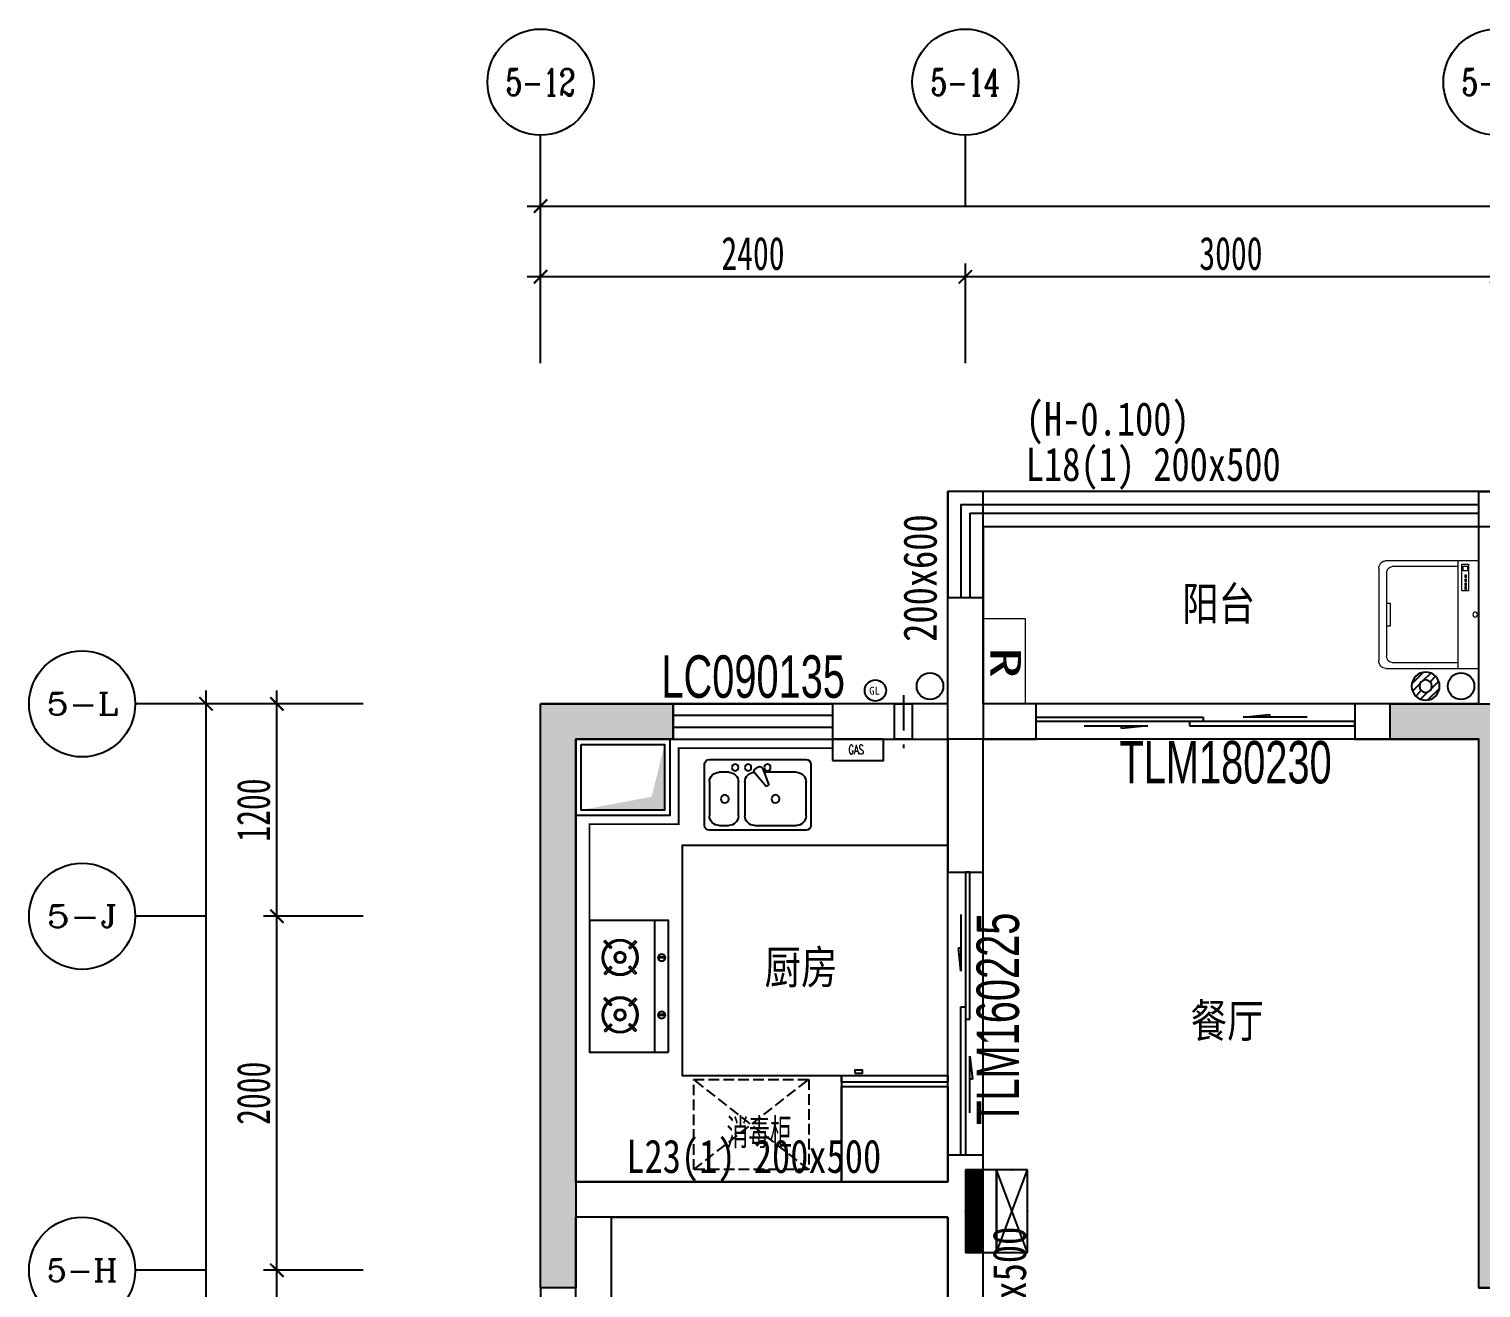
# Model space of a CAD drawing. Header units: millimetres. Extents: x -235126 to 312941, y -228449 to 114042.
# Drawn here: x -47546 to -39344, y -138337 to -131224 of the extents above; entities that cross this region are included whole.
import ezdxf
from ezdxf.enums import TextEntityAlignment as Align
from ezdxf.lldxf.tags import DXFTag

# ---------------------------------------------------------------- set-up
doc = ezdxf.new("R2010")
doc.units = ezdxf.units.MM
doc.header["$LTSCALE"] = 800
doc.set_wipeout_variables(frame=1)
for name, pattern in [('2015-04.17 青苹果D户型$0$DASH', [0.35, 0.25, -0.1]), ('BY-3落地2$0$DASH', [0.35, 0.25, -0.1]), ('DASH', [0.35, 0.25, -0.1])]:
    doc.linetypes.add(name, pattern=pattern)
doc.layers.get('DEFPOINTS').update_dxf_attribs({"color": 250})
for name, color, linetype in [('_BEAM', 4, 'DASH'), ('_WALL', 6, 'Continuous'), ('_景森-地漏', 7, 'Continuous'), ('_景森-废水立管', 4, 'Continuous'), ('_水', 201, 'Continuous'), ('AXIS_TEXT', 7, 'Continuous'), ('c景森a-厨厕', 14, 'Continuous'), ('DS-DIM尺寸', 1, 'Continuous'), ('EQUIP-照明', 3, 'Continuous'), ('FF-KITCHEN-厨房', 1, 'Continuous'), ('FUR', 8, 'Continuous'), ('KT', 55, 'Continuous'), ('k景森a-看线', 1, 'Continuous'), ('l景森a-栏杆', 54, 'Continuous'), ('m景森a-门窗', 2, 'Continuous'), ('m景森a-门窗编号', 51, 'Continuous'), ('PUB_TEXT', 7, 'Continuous'), ('R-燃气设备', 3, 'Continuous'), ('STAIR', 2, 'Continuous'), ('TEXT', 7, 'Continuous'), ('t景森a-砼', 6, 'Continuous'), ('WALL', 4, 'Continuous'), ('暖通意见', 90, 'Continuous'), ('结构-墙柱', 7, 'Continuous')]:
    doc.layers.add(name, color=color, linetype=linetype)
doc.layers.add('A-FLOR-CKWA', color=142, linetype='Continuous', lineweight=9)
doc.layers.add('家具', color=8, linetype='Continuous', lineweight=9)
doc.styles.add('-黑体', font='simhei.ttf', dxfattribs={"width": 0.9})
doc.styles.add('2015-04_17_青苹果D户型$0$_TCH_L', font='complex_.ttf', dxfattribs={"bigfont": 'GBCBIG'})
doc.styles.add('_HZTXT1', font='simhei.ttf', dxfattribs={"width": 0.8})
doc.styles.add('_TCH_AXIS', font='COMPLEX', dxfattribs={"width": 0.8, "bigfont": 'HZTXT'})
doc.styles.add('COMPLEX', font='COMPLEX')
doc.styles.add('HZTXT', font='txt-y.shx', dxfattribs={"width": 0.65, "bigfont": 'hztxt.shx'})
doc.styles.add('宋-图框', font='', dxfattribs={"width": 0.7})
doc.styles.add('景森尺寸字体', font='景森细字型.SHX', dxfattribs={"width": 0.7, "bigfont": '景森汉字.shx'})
doc.styles.add('样式_1', font='', dxfattribs={"height": 200})
doc.styles.add('黑体', font='simhei.ttf', dxfattribs={"width": 0.8})
doc.styles.get('宋-图框').set_extended_font_data('SimSun')
doc.styles.get('样式_1').set_extended_font_data('STXihei')
tags = doc.linetypes.add('HIDDEN2', pattern=[0.1875, 0.125, -0.0625]).pattern_tags.tags
tags[6:7] = [DXFTag(74, 4), DXFTag(75, 0), DXFTag(340, '0'), DXFTag(46, 1.0), DXFTag(50, 0.0), DXFTag(44, 0.0), DXFTag(45, 0.0)]
tags[4:5] = [DXFTag(74, 4), DXFTag(75, 0), DXFTag(340, '0'), DXFTag(46, 1.0), DXFTag(50, 0.0), DXFTag(44, 0.0), DXFTag(45, 0.0)]
doc.dimstyles.new('1比75', dxfattribs={"dimscale": 75, "dimtxt": 2.5, "dimasz": 1, "dimexe": 1, "dimexo": 1.5, "dimgap": 0.5, "dimtad": 1, "dimdec": 0, "dimzin": 0, "dimdsep": 46, "dimtxsty": '宋-图框', "dimblk": 'ARCHTICK', "dimcen": 0.09, "dimdle": 1, "dimclrd": 8, "dimclre": 8, "dimclrt": 2, "dimadec": 0, "dimazin": 0, "dimtfac": 1, "dimtdec": 0, "dimtix": 1, "dimtmove": 2, "dimatfit": 3, "dimldrblk": 'DOT', "dimfxl": 1, "dimtolj": 1, "dimtzin": 0, "dimlwd": -1, "dimlwe": -1, "dimarcsym": 0})

# ---------------------------------------------------------------- blocks, each defined once
blk = doc.blocks.new('景森门窗编号01')
at = {"layer": 'm景森a-门窗编号', "style": '景森尺寸字体', "width": 0.7}
blk.add_attdef('门窗编号', text='', height=2.4, dxfattribs=at).set_placement((0, 0), align=Align.MIDDLE)
blk = doc.blocks.new('dilou-xyj')
at = {"color": 7}
for p, q in [((-148, 25), (-25, 148)), ((-140, -54), (-62, 25)), ((-25, 62), (54, 140)), ((47, 47), (106, 106)), ((62, -25), (140, 54)), ((-106, -106), (-47, -47)), ((-54, -140), (25, -62)), ((25, -148), (148, -25))]:
    blk.add_line(p, q, dxfattribs=at)
at = {"color": 7, "linetype": 'Continuous'}
for radius in [150, 66.7]:
    blk.add_circle((0, 0), radius, dxfattribs=at)
blk = doc.blocks.new('*X166')
at = {"color": 0}
for p, q in [((-250, 32.8), (-182.8, 100)), ((-250, 68.2), (-218.2, 100)), ((-247.5, 0), (-147.5, 100)), ((-212.1, 0), (-112.1, 100)), ((-176.8, 0), (-76.8, 100)), ((-141.4, 0), (-41.4, 100)), ((-106.1, 0), (-6.1, 100)), ((-70.7, 0), (29.3, 100)), ((-35.4, 0), (64.6, 100)), ((0, 0), (100, 100)), ((35.4, 0), (135.4, 100)), ((70.7, 0), (170.7, 100)), ((106.1, 0), (206.1, 100)), ((141.4, 0), (241.4, 100)), ((176.8, 0), (250, 73.2)), ((212.1, 0), (250, 37.9)), ((247.5, 0), (250, 2.5))]:
    blk.add_line(p, q, dxfattribs=at)
blk = doc.blocks.new('2015-04_17_青苹果D户型$0$$EQUIP')
for p, q in [((0.75, 0.6), (-0.75, 0.6)), ((-0.75, 0.6), (-0.75, 0)), ((0.75, 0), (0.75, 0.6)), ((-0.75, 0.3), (0.75, 0.3)), ((-0.75, 0), (0.75, 0))]:
    blk.add_line(p, q)
at = {"color": 0}
for p, q in [((-0.75, 0.099), (-0.549, 0.3)), ((-0.75, 0.205), (-0.655, 0.3)), ((-0.742, 0), (-0.442, 0.3)), ((-0.636, 0), (-0.336, 0.3)), ((-0.53, 0), (-0.23, 0.3)), ((-0.424, 0), (-0.124, 0.3)), ((-0.318, 0), (-0.018, 0.3)), ((-0.212, 0), (0.088, 0.3)), ((-0.106, 0), (0.194, 0.3)), ((0, 0), (0.3, 0.3)), ((0.106, 0), (0.406, 0.3)), ((0.212, 0), (0.512, 0.3)), ((0.318, 0), (0.618, 0.3)), ((0.424, 0), (0.724, 0.3)), ((0.53, 0), (0.75, 0.22)), ((0.636, 0), (0.75, 0.114)), ((0.742, 0), (0.75, 0.008))]:
    blk.add_line(p, q, dxfattribs=at)
at = {"const_width": 0.3}
blk.add_lwpolyline([(-0.75, 0.15), (0.75, 0.15)], dxfattribs=at)
for p in [(0, 0.6), (-0.75, 0.3), (0.75, 0.3), (0, 0)]:
    blk.add_point(p)
at = {"xscale": 0.00300000000061118, "yscale": 0.00300000000061118, "zscale": 0.00300000000061118}
blk.add_blockref('*X166', (0, 0), dxfattribs=at)
at = {"style": '2015-04_17_青苹果D户型$0$_TCH_L', "flags": 9}
blk.add_attdef('A', (0, 0), '', height=0.00002, dxfattribs=at)
blk = doc.blocks.new('2015-04_17_青苹果D户型$0$$EQUI0')
for p, q in [((-0.75, 0), (0.75, 0.6)), ((-0.75, 0.6), (0.75, 0)), ((0.75, 0.6), (-0.75, 0.6)), ((-0.75, 0.6), (-0.75, 0)), ((0.75, 0), (0.75, 0.6)), ((-0.75, 0), (0.75, 0))]:
    blk.add_line(p, q)
for p in [(0, 0.6), (-0.75, 0.3), (0.75, 0.3), (0, 0)]:
    blk.add_point(p)
at = {"style": '2015-04_17_青苹果D户型$0$_TCH_L', "flags": 9}
blk.add_attdef('A', (0, 0), '', height=0.00002, dxfattribs=at)
blk = doc.blocks.new('sdft')
at = {"layer": 'STAIR'}
for p, q in [((833709.3946, -78108.9), (833809.3946, -77908.9)), ((833809.3946, -77908.9), (833709.3946, -77908.9)), ((833709.3946, -77908.9), (833809.3946, -78108.9))]:
    blk.add_line(p, q, dxfattribs=at)
at = {"linetype": '2015-04.17 青苹果D户型$0$DASH'}
blk.add_wipeout([(833809.3946, -78108.9), (833809.3946, -77908.9), (833709.3946, -77908.9), (833709.3946, -78108.9)], dxfattribs=at)
at = {"layer": 'KT', "color": 2, "linetype": '2015-04.17 青苹果D户型$0$DASH'}
blk.add_line((833759.3946, -77858.9), (833759.3946, -78158.9), dxfattribs=at)
at = {"layer": 'STAIR'}
blk.add_lwpolyline([(833709.3946, -77908.9), (833809.3946, -77908.9), (833809.3946, -78108.9), (833709.3946, -78108.9)], close=True, dxfattribs=at)
blk = doc.blocks.new('A$C306334A5')
at = {"layer": 'A-FLOR-CKWA', "color": 40, "linetype": 'Continuous'}
blk.add_lwpolyline([(0, -200), (0, 200), (-200, 200), (-200, -200)], close=True, dxfattribs=at)
at = {"layer": 'A-FLOR-CKWA', "color": 40, "linetype": 'Continuous', "style": '-黑体', "width": 1.5}
blk.add_text('R', height=144, rotation=90, dxfattribs=at).set_placement((-34.4, -67.4, 0))
blk = doc.blocks.new('ERGRGAERG')
at = {"color": 3}
blk.add_circle((0, 0), 50, dxfattribs=at)
at = {"layer": 'R-燃气设备', "style": '样式_1'}
blk.add_text('GL', height=37.01, rotation=359.99999, dxfattribs=at).set_placement((-29, -19.5))
blk = doc.blocks.new('ERGREG')
at = {"layer": '暖通意见'}
blk.add_lwpolyline([(0, 0), (240, 0), (240, 100), (0, 100)], close=True, dxfattribs=at)
at = {"layer": '暖通意见', "style": 'HZTXT', "width": 0.65}
blk.add_text('GAS', height=43.75, dxfattribs=at).set_placement((74.8125, 29.5))
blk = doc.blocks.new('ehgwehe')
at = {"ltscale": 50}
for p, q in [((3110300.4, 797930.1), (3110300.4, 797384.2)), ((3110673.4, 797957.4), (3110327.7, 797957.4)), ((3110700.7, 797384.2), (3110700.7, 797930.1)), ((3110327.7, 797356.9), (3110673.4, 797356.9))]:
    blk.add_line(p, q, dxfattribs=at)
at = {"color": 8, "ltscale": 50}
for p, q in [((3110427.7, 797930.1), (3110618.8, 797930.1)), ((3110373.2, 797820.9), (3110373.2, 797875.5)), ((3110673.4, 797875.5), (3110673.4, 797820.9)), ((3110618.8, 797766.3), (3110427.7, 797766.3)), ((3110343.4, 797655.4), (3110350.7, 797668.1)), ((3110454.1, 797610.5), (3110378.1, 797673)), ((3110427.7, 797730), (3110618.8, 797730)), ((3110673.4, 797675.4), (3110673.4, 797438.8)), ((3110352.8, 797629.2), (3110445, 797594.7)), ((3110373.2, 797438.8), (3110373.2, 797621.6)), ((3110445, 797594.7), (3110454.1, 797610.5)), ((3110618.8, 797384.2), (3110427.7, 797384.2))]:
    blk.add_line(p, q, dxfattribs=at)
for centre, radius in [((3110523.3, 797843.7), 22.7), ((3110345.9, 797784.5), 18.2), ((3110345.9, 797711.8), 18.2), ((3110345.9, 797602.6), 18.2), ((3110523.3, 797557.1), 22.7)]:
    blk.add_circle(centre, radius, dxfattribs=at)
at = {"ltscale": 50}
for centre, start, end in [((3110327.7, 797930.1), 90, 180), ((3110673.4, 797930.1), 0, 90), ((3110327.7, 797384.2), 180, 270), ((3110673.4, 797384.2), 270, 0)]:
    blk.add_arc(centre, 27.3, start, end, dxfattribs=at)
at = {"color": 8, "ltscale": 50}
for centre, radius, start, end in [((3110427.7, 797875.5), 54.6, 90, 180), ((3110618.8, 797875.5), 54.6, 0, 90), ((3110427.7, 797820.9), 54.6, 180, 270), ((3110618.8, 797820.9), 54.6, 270, 0), ((3110366.5, 797659), 18.2, 50.53768, 150), ((3110427.7, 797675.4), 54.6, 90, 180), ((3110618.8, 797675.4), 54.6, 0, 90), ((3110359.2, 797646.3), 18.2, 150, 249.46232), ((3110427.7, 797438.8), 54.6, 180, 270), ((3110618.8, 797438.8), 54.6, 270, 0)]:
    blk.add_arc(centre, radius, start, end, dxfattribs=at)
blk = doc.blocks.new('A$C48D418E4')
at = {"ltscale": 50}
for p, q in [((-163.7, 440.2), (-163.7, 94.5)), ((409.5, 467.5), (-136.4, 467.5)), ((436.8, 94.5), (436.8, 440.2)), ((-136.4, 67.2), (409.5, 67.2))]:
    blk.add_line(p, q, dxfattribs=at)
at = {"color": 8, "ltscale": 50}
for p, q in [((108.6, 415.1), (74.1, 322.9)), ((134.8, 424.5), (147.4, 417.2)), ((-136.4, 149.1), (-136.4, 340.2)), ((-81.8, 394.7), (101, 394.7)), ((89.8, 313.8), (152.4, 389.8)), ((209.3, 340.2), (209.3, 149.1)), ((245.7, 149.1), (245.7, 340.2)), ((300.3, 394.7), (354.9, 394.7)), ((409.5, 340.2), (409.5, 149.1)), ((74.1, 322.9), (89.8, 313.8)), ((154.7, 94.5), (-81.8, 94.5)), ((354.9, 94.5), (300.3, 94.5))]:
    blk.add_line(p, q, dxfattribs=at)
for centre, radius in [((82, 422), 18.2), ((191.1, 422), 18.2), ((263.9, 422), 18.2), ((36.5, 244.6), 22.7), ((323.1, 244.6), 22.7)]:
    blk.add_circle(centre, radius, dxfattribs=at)
at = {"ltscale": 50}
for centre, start, end in [((-136.4, 440.2), 90, 180), ((409.5, 440.2), 0, 90), ((-136.4, 94.5), 180, 270), ((409.5, 94.5), 270, 0)]:
    blk.add_arc(centre, 27.3, start, end, dxfattribs=at)
at = {"color": 8, "ltscale": 50}
for centre, radius, start, end in [((125.7, 408.7), 18.2, 60, 159.46232), ((138.4, 401.4), 18.2, 320.53768, 60), ((-81.8, 340.2), 54.6, 90, 180), ((154.7, 340.2), 54.6, 0, 90), ((300.3, 340.2), 54.6, 90, 180), ((354.9, 340.2), 54.6, 0, 90), ((-81.8, 149.1), 54.6, 180, 270), ((154.7, 149.1), 54.6, 270, 0), ((300.3, 149.1), 54.6, 180, 270), ((354.9, 149.1), 54.6, 270, 0)]:
    blk.add_arc(centre, radius, start, end, dxfattribs=at)
at = {"layer": 'FF-KITCHEN-厨房', "rotation": 270}
blk.add_blockref('ehgwehe', (-797520.6, 3110767.9), dxfattribs=at)
blk = doc.blocks.new('rthhrth')
at = {"linetype": 'HIDDEN2'}
for points in [[(5850.9, -23469.2), (5850.9, -22931.7), (5250.9, -22931.7), (5250.9, -23469.2)], [(5850.9, -23531.7), (5850.9, -23493.5), (5250.9, -23493.5), (5250.9, -23531.7)], [(5325.6, -23544.9), (5369.4, -23544.9), (5369.4, -23562.4), (5325.6, -23562.4)]]:
    blk.add_lwpolyline(points, close=True, dxfattribs=at)
blk = doc.blocks.new('theh')
at = {"color": 8}
for p, q in [((46262.8, 5841.6, 0), (46225.5, 5877.5, 0)), ((46269.6, 5849, 0), (46232.4, 5884.7, 0)), ((46372.8, 5849.5, 0), (46410, 5885.3, 0)), ((46379.6, 5842.2, 0), (46417, 5878.1, 0)), ((46587.4, 5841.6, 0), (46550, 5877.5, 0)), ((46594.1, 5849, 0), (46556.9, 5884.7, 0)), ((46697.3, 5849.5, 0), (46734.6, 5885.3, 0)), ((46704.2, 5842.2, 0), (46741.5, 5878.1, 0)), ((46227.4, 5709.7, 0), (46264.6, 5745.5, 0)), ((46415, 5709.2, 0), (46377.8, 5744.9, 0)), ((46551.9, 5709.7, 0), (46589.2, 5745.5, 0)), ((46739.6, 5709.2, 0), (46702.4, 5744.9, 0)), ((46234.3, 5702.5, 0), (46271.6, 5738.4, 0)), ((46408.1, 5701.9, 0), (46370.7, 5737.9, 0)), ((46558.8, 5702.5, 0), (46596.2, 5738.4, 0)), ((46732.7, 5701.9, 0), (46695.3, 5737.9, 0)), ((46853.8, 5599.8, 0), (46109.9, 5599.8, 0)), ((46318.7, 5540.1, 0), (46318.7, 5579.6, 0)), ((46323.7, 5540.2, 0), (46323.7, 5579.5, 0)), ((46643.1, 5540.1, 0), (46643.1, 5579.6, 0)), ((46648.1, 5540.2, 0), (46648.1, 5579.5, 0))]:
    blk.add_line(p, q, dxfattribs=at)
at = {"linetype": 'Continuous', "elevation": 0}
blk.add_lwpolyline([(46109.9, 5521.4), (46853.8, 5521.4), (46853.8, 5967.9), (46109.9, 5967.9)], close=True, dxfattribs=at)
at = {"color": 8}
for centre, radius in [((46321.5, 5794.6, 0), 100), ((46321.5, 5794.6, 0), 95), ((46321.5, 5794.6, 0), 31.3), ((46646, 5794.6, 0), 100), ((46646, 5794.6, 0), 95), ((46646, 5794.6, 0), 31.3), ((46321.5, 5794.6, 0), 26.3), ((46646, 5794.6, 0), 26.3), ((46320.7, 5559.9, 0), 19.8), ((46645.1, 5559.9, 0), 19.8)]:
    blk.add_circle(centre, radius, dxfattribs=at)
for centre, radius, start, end in [((46321.5, 5794.6, 0), 126.7, 134.67564, 139.19964), ((46321.5, 5794.6, 0), 75.1, 133.6762, 141.30987), ((46321.5, 5794.6, 0), 75.1, 39.30452, 46.93668), ((46321.5, 5794.6, 0), 126.7, 41.16386, 45.68755), ((46646, 5794.6, 0), 126.7, 134.67564, 139.19964), ((46646, 5794.6, 0), 75.1, 133.6762, 141.30987), ((46646, 5794.6, 0), 75.1, 39.30452, 46.93668), ((46646, 5794.6, 0), 126.7, 41.16386, 45.68755), ((46321.5, 5794.6, 0), 75.1, 220.80073, 228.43289), ((46321.5, 5794.6, 0), 75.1, 310.95271, 318.58638), ((46646, 5794.6, 0), 75.1, 220.80073, 228.43289), ((46646, 5794.6, 0), 75.1, 310.95271, 318.58638), ((46321.5, 5794.6, 0), 126.7, 222.04986, 226.57356), ((46321.5, 5794.6, 0), 126.7, 313.06294, 317.58695), ((46646, 5794.6, 0), 126.7, 222.04986, 226.57356), ((46646, 5794.6, 0), 126.7, 313.06294, 317.58695)]:
    blk.add_arc(centre, radius, start, end, dxfattribs=at)
blk = doc.blocks.new('A$C48304BF0')
at = {"color": 8}
for p, q in [((152.4, 385.2, 0), (152.4, -358.7, 0)), ((254.6, 264.1, 0), (290.5, 226.7, 0)), ((261.8, 271, 0), (297.6, 233.8, 0)), ((394.9, 235.6, 0), (430.7, 272.9, 0)), ((402.2, 228.7, 0), (438, 266, 0)), ((92.7, 174.5, 0), (132.2, 174.5, 0)), ((92.9, 179.5, 0), (132.1, 179.5, 0)), ((255.2, 90.2, 0), (291, 127.6, 0)), ((262.4, 83.3, 0), (298.2, 120.5, 0)), ((394.2, 118.8, 0), (430.2, 81.4, 0)), ((401.6, 125.5, 0), (437.4, 88.3, 0)), ((254.6, -60.5, 0), (290.5, -97.9, 0)), ((261.8, -53.6, 0), (297.6, -90.8, 0)), ((394.9, -89, 0), (430.7, -51.6, 0)), ((402.2, -95.8, 0), (438, -58.6, 0)), ((92.7, -149.9, 0), (132.2, -149.9, 0)), ((92.9, -144.9, 0), (132.1, -144.9, 0)), ((255.2, -234.3, 0), (291, -197, 0)), ((262.4, -241.2, 0), (298.2, -204, 0)), ((394.2, -205.8, 0), (430.2, -243.2, 0)), ((401.6, -199, 0), (437.4, -236.2, 0))]:
    blk.add_line(p, q, dxfattribs=at)
at = {"linetype": 'Continuous', "elevation": 0}
blk.add_lwpolyline([(74, -358.7), (74, 385.2), (520.6, 385.2), (520.6, -358.7)], close=True, dxfattribs=at)
at = {"color": 8}
for centre, radius in [((347.3, 177.4, 0), 100), ((347.3, 177.4, 0), 95), ((112.5, 176.5, 0), 19.8), ((347.3, 177.4, 0), 31.3), ((347.3, 177.4, 0), 26.3), ((347.3, -147.1, 0), 100), ((347.3, -147.1, 0), 95), ((112.5, -147.9, 0), 19.8), ((347.3, -147.1, 0), 31.3), ((347.3, -147.1, 0), 26.3)]:
    blk.add_circle(centre, radius, dxfattribs=at)
for centre, radius, start, end in [((347.3, 177.4, 0), 126.7, 132.41305, 136.93706), ((347.3, 177.4, 0), 126.7, 44.31245, 48.83614), ((347.3, 177.4, 0), 75.1, 131.41362, 139.04729), ((347.3, 177.4, 0), 75.1, 43.06332, 50.69548), ((347.3, 177.4, 0), 126.7, 223.42644, 227.95014), ((347.3, 177.4, 0), 75.1, 221.56711, 229.19927), ((347.3, 177.4, 0), 75.1, 308.69013, 316.3238), ((347.3, 177.4, 0), 126.7, 310.80036, 315.32436), ((347.3, -147.1, 0), 126.7, 132.41305, 136.93706), ((347.3, -147.1, 0), 126.7, 44.31245, 48.83614), ((347.3, -147.1, 0), 75.1, 131.41362, 139.04729), ((347.3, -147.1, 0), 75.1, 43.06332, 50.69548), ((347.3, -147.1, 0), 126.7, 223.42644, 227.95014), ((347.3, -147.1, 0), 75.1, 221.56711, 229.19927), ((347.3, -147.1, 0), 75.1, 308.69013, 316.3238), ((347.3, -147.1, 0), 126.7, 310.80036, 315.32436)]:
    blk.add_arc(centre, radius, start, end, dxfattribs=at)
at = {"layer": 'FF-KITCHEN-厨房', "xscale": -1, "rotation": 270}
blk.add_blockref('theh', (-5447.4, -46468.6), dxfattribs=at)
blk = doc.blocks.new('xdg')
at = {"layer": 'c景森a-厨厕', "linetype": 'DASH', "ltscale": 0.3}
for p, q in [((1128330, 540287.7), (1128980, 539777.7)), ((1128980, 540287.7), (1128330, 539777.7))]:
    blk.add_line(p, q, dxfattribs=at)
blk.add_lwpolyline([(1128980, 539777.7), (1128330, 539777.7), (1128330, 540287.7), (1128980, 540287.7)], close=True, dxfattribs=at)
blk = doc.blocks.new('tump')
at = {"layer": 'FUR'}
for points in [[(-3150.6, 25809.2), (-3680.6, 25809.2), (-3680.6, 26239.2), (-3150.6, 26239.2)], [(-3180.6, 25839.2), (-3650.6, 25839.2), (-3650.6, 26209.2), (-3180.6, 26209.2)]]:
    blk.add_lwpolyline(points, close=True, dxfattribs=at)
blk.add_solid([(-3180.6, 26209.2), (-3578, 26133.9), (-3650.6, 26209.2), (-3650.6, 25839.2)], dxfattribs=at)
blk = doc.blocks.new('A$C371139E7')
at = {"layer": '家具', "ltscale": 0.5}
for p, q in [((-581.9, 656.7), (-581.9, 136.2)), ((-17.3, 700.9), (-541.9, 700.9)), ((-133, 667.6), (-506, 667.6)), ((-133, 95.6), (-133, 698.1)), ((-113, 681.8), (-74.5, 681.8)), ((-113, 530.6), (-113, 681.8)), ((-105.1, 669.3), (-81.3, 669.3)), ((-105.1, 644.3), (-105.1, 669.3)), ((-81.3, 669.3), (-81.3, 644.3)), ((-74.5, 681.8), (-74.5, 530.6)), ((-17.3, 92.1), (-17.3, 700.9)), ((-538, 632.3), (-538, 160.7)), ((-81.3, 644.3), (-105.1, 644.3)), ((-96.1, 619.8), (-96.1, 607.7)), ((-85.9, 619.8), (-96.1, 619.8)), ((-96.1, 607.7), (-85.9, 607.7)), ((-96.1, 596.5), (-96.1, 584.5)), ((-85.9, 596.5), (-96.1, 596.5)), ((-96.1, 584.5), (-85.9, 584.5)), ((-96.1, 574.8), (-96.1, 562.8)), ((-85.9, 574.8), (-96.1, 574.8)), ((-85.9, 607.7), (-85.9, 619.8)), ((-85.9, 584.5), (-85.9, 596.5)), ((-85.9, 562.8), (-85.9, 574.8)), ((-74.5, 530.6), (-113, 530.6)), ((-96.1, 562.8), (-85.9, 562.8)), ((-96.1, 552.4), (-96.1, 540.3)), ((-85.9, 552.4), (-96.1, 552.4)), ((-96.1, 540.3), (-85.9, 540.3)), ((-85.9, 540.3), (-85.9, 552.4)), ((-516, 459.2), (-538, 459.2)), ((-516, 396.5), (-516, 459.2)), ((-538, 333.8), (-516, 333.8)), ((-516, 333.8), (-516, 396.5)), ((-541.9, 92.1), (-17.3, 92.1)), ((-506, 125.4), (-133, 125.4))]:
    blk.add_line(p, q, dxfattribs=at)
at = {"layer": '家具', "ltscale": 0.5, "extrusion": (0, 0, -1)}
for centre, major_axis, start_param, end_param in [((-541.9, 656.7), (0, 44.1), 4.712389, 6.283185), ((-506, 632.3), (0, 35.3), 4.712389, 6.283185), ((-541.9, 136.2), (0, 44.1), 3.141593, 4.712389), ((-506, 160.7), (0, 35.3), 3.141593, 4.712389)]:
    blk.add_ellipse(centre, major_axis=major_axis, ratio=0.90675, start_param=start_param, end_param=end_param, dxfattribs=at)
blk.add_ellipse((-37.6, 396.5), major_axis=(0, 14.1), ratio=0.90675, dxfattribs=at)
blk = doc.blocks.new('$TCHSYS$WIN2D')
for p, q in [((-0.5, 0.5), (0.5, 0.5)), ((-0.5, 0.5), (-0.5, -0.5)), ((0.5, 0.5), (0.5, -0.5)), ((0.5, 0.1667), (-0.5, 0.1667)), ((0.5, -0.1667), (-0.5, -0.1667)), ((-0.5, -0.5), (0.5, -0.5))]:
    blk.add_line(p, q)
blk = doc.blocks.new('$DorLib2D$00000131')
at = {"color": 0, "linetype": 'Continuous'}
for p, q in [((0.15, 0.125), (0.2319, 0.1973)), ((0.2319, 0.1973), (0.2319, 0.125)), ((-0.5, 0.125), (-0.5, 0)), ((0.0192, 0.125), (-0.5, 0.125)), ((0.0192, 0), (0.0192, 0.125)), ((0.35, 0.125), (0.15, 0.125)), ((-0.5, 0), (0.0192, 0)), ((-0.024, 0), (0.5, 0)), ((-0.024, -0.125), (-0.024, 0)), ((0.5, 0), (0.5, -0.125)), ((-0.35, -0.125), (-0.15, -0.125)), ((-0.2319, -0.1973), (-0.2319, -0.125)), ((-0.15, -0.125), (-0.2319, -0.1973)), ((0.5, -0.125), (-0.024, -0.125))]:
    blk.add_line(p, q, dxfattribs=at)
blk = doc.blocks.new('_AXISO')
blk.add_circle((0, 0), 0.5)
at = {"layer": 'AXIS_TEXT', "style": 'COMPLEX', "width": 1.041667}
blk.add_attdef('A', text='', height=0.56, dxfattribs=at).set_placement((-0.25, -0.28), (0.25, -0.28), align=Align.FIT)
blk = doc.blocks.new('_ArchTick')
at = {"color": 0, "linetype": 'ByBlock', "const_width": 0.15}
blk.add_lwpolyline([(-0.5, -0.5), (0.5, 0.5)], dxfattribs=at)
blk = doc.blocks.new('*D318')
at = {"layer": 'DEFPOINTS', "color": 0, "transparency": 16777216}
for p in [(-31756.3, -132224), (-44656.3, -133224), (-31756.3, -133224)]:
    blk.add_point(p, dxfattribs=at)
at = {"layer": 'DS-DIM尺寸', "color": 8, "transparency": 16777216}
for p, q in [((-44656.3, -133111.5), (-44656.3, -132149)), ((-31756.3, -133111.5), (-31756.3, -132149)), ((-44731.3, -132224), (-31681.3, -132224))]:
    blk.add_line(p, q, dxfattribs=at)
at = {"layer": 'DS-DIM尺寸', "color": 8, "transparency": 16777216, "xscale": 75, "yscale": 75, "zscale": 75, "rotation": 180}
blk.add_blockref('_ArchTick', (-44656.3, -132224), dxfattribs=at)
at = {"layer": 'DS-DIM尺寸', "color": 8, "transparency": 16777216, "xscale": 75, "yscale": 75, "zscale": 75}
blk.add_blockref('_ArchTick', (-31756.3, -132224), dxfattribs=at)
at = {"layer": 'DS-DIM尺寸', "color": 2, "transparency": 16777216, "insert": (-38206.3, -132092.8), "char_height": 187.5, "attachment_point": 5, "style": '宋-图框'}
blk.add_mtext('\\A1;12900', dxfattribs=at)
blk = doc.blocks.new('_Dot')
at = {"color": 0, "linetype": 'ByBlock', "lineweight": -2}
blk.add_line((-0.5, 0), (-1, 0), dxfattribs=at)
at = {"color": 0, "linetype": 'ByBlock', "const_width": 0.5}
blk.add_lwpolyline([(-0.25, 0, 1), (0.25, 0, 1)], format="xyb", close=True, dxfattribs=at)
blk = doc.blocks.new('*D319')
at = {"layer": 'DEFPOINTS', "color": 0, "transparency": 16777216}
for p in [(-44656.3, -132624), (-44656.3, -133224), (-42256.3, -133224)]:
    blk.add_point(p, dxfattribs=at)
at = {"layer": 'DS-DIM尺寸', "color": 8, "transparency": 16777216}
for p, q in [((-42181.3, -132624), (-44731.3, -132624)), ((-44656.3, -133111.5), (-44656.3, -132549)), ((-42256.3, -133111.5), (-42256.3, -132549))]:
    blk.add_line(p, q, dxfattribs=at)
at = {"layer": 'DS-DIM尺寸', "color": 8, "transparency": 16777216, "xscale": 75, "yscale": 75, "zscale": 75, "rotation": 180}
blk.add_blockref('_ArchTick', (-44656.3, -132624), dxfattribs=at)
at = {"layer": 'DS-DIM尺寸', "color": 8, "transparency": 16777216, "xscale": 75, "yscale": 75, "zscale": 75}
blk.add_blockref('_ArchTick', (-42256.3, -132624), dxfattribs=at)
at = {"layer": 'DS-DIM尺寸', "color": 2, "transparency": 16777216, "insert": (-43456.3, -132492.8), "char_height": 187.5, "attachment_point": 5, "style": '宋-图框'}
blk.add_mtext('\\A1;2400', dxfattribs=at)
blk = doc.blocks.new('*D321')
at = {"layer": 'DEFPOINTS', "color": 0, "transparency": 16777216}
for p in [(-42256.3, -132624), (-42256.3, -133224), (-39256.3, -133224)]:
    blk.add_point(p, dxfattribs=at)
at = {"layer": 'DS-DIM尺寸', "color": 8, "transparency": 16777216}
for p, q in [((-39181.3, -132624), (-42331.3, -132624)), ((-42256.3, -133111.5), (-42256.3, -132549)), ((-39256.3, -133111.5), (-39256.3, -132549))]:
    blk.add_line(p, q, dxfattribs=at)
at = {"layer": 'DS-DIM尺寸', "color": 8, "transparency": 16777216, "xscale": 75, "yscale": 75, "zscale": 75, "rotation": 180}
blk.add_blockref('_ArchTick', (-42256.3, -132624), dxfattribs=at)
at = {"layer": 'DS-DIM尺寸', "color": 8, "transparency": 16777216, "xscale": 75, "yscale": 75, "zscale": 75}
blk.add_blockref('_ArchTick', (-39256.3, -132624), dxfattribs=at)
at = {"layer": 'DS-DIM尺寸', "color": 2, "transparency": 16777216, "insert": (-40756.3, -132492.8), "char_height": 187.5, "attachment_point": 5, "style": '宋-图框'}
blk.add_mtext('\\A1;3000', dxfattribs=at)
blk = doc.blocks.new('*D322')
at = {"layer": 'DEFPOINTS', "color": 0, "transparency": 16777216}
for p in [(-46146, -135036.6), (-45546, -135036.6), (-45546, -136236.6)]:
    blk.add_point(p, dxfattribs=at)
at = {"layer": 'DS-DIM尺寸', "color": 8, "transparency": 16777216}
for p, q in [((-46146, -136311.6), (-46146, -134961.6)), ((-45658.5, -135036.6), (-46221, -135036.6)), ((-45658.5, -136236.6), (-46221, -136236.6))]:
    blk.add_line(p, q, dxfattribs=at)
at = {"layer": 'DS-DIM尺寸', "color": 8, "transparency": 16777216, "xscale": 75, "yscale": 75, "zscale": 75}
for p, rotation in [((-46146, -135036.6), 90), ((-46146, -136236.6), 270)]:
    blk.add_blockref('_ArchTick', p, dxfattribs=dict(at, rotation=rotation))
at = {"layer": 'DS-DIM尺寸', "color": 2, "transparency": 16777216, "insert": (-46277.3, -135636.6), "char_height": 187.5, "attachment_point": 5, "rotation": 90, "style": '宋-图框'}
blk.add_mtext('\\A1;1200', dxfattribs=at)
blk = doc.blocks.new('*D323')
at = {"layer": 'DEFPOINTS', "color": 0, "transparency": 16777216}
for p in [(-46546, -135036.6), (-45546, -135036.6), (-45546, -145136.6)]:
    blk.add_point(p, dxfattribs=at)
at = {"layer": 'DS-DIM尺寸', "color": 8, "transparency": 16777216}
for p, q in [((-46546, -145211.6), (-46546, -134961.6)), ((-45658.5, -135036.6), (-46621, -135036.6)), ((-45658.5, -145136.6), (-46621, -145136.6))]:
    blk.add_line(p, q, dxfattribs=at)
at = {"layer": 'DS-DIM尺寸', "color": 8, "transparency": 16777216, "xscale": 75, "yscale": 75, "zscale": 75}
for p, rotation in [((-46546, -135036.6), 90), ((-46546, -145136.6), 270)]:
    blk.add_blockref('_ArchTick', p, dxfattribs=dict(at, rotation=rotation))
at = {"layer": 'DS-DIM尺寸', "color": 2, "transparency": 16777216, "insert": (-46677.3, -140086.6), "char_height": 187.5, "attachment_point": 5, "rotation": 90, "style": '宋-图框'}
blk.add_mtext('\\A1;10100', dxfattribs=at)
blk = doc.blocks.new('*D326')
at = {"layer": 'DEFPOINTS', "color": 0, "transparency": 16777216}
for p in [(-46146, -138236.6), (-45546, -138236.6), (-45546, -140936.6)]:
    blk.add_point(p, dxfattribs=at)
at = {"layer": 'DS-DIM尺寸', "color": 8, "transparency": 16777216}
for p, q in [((-46146, -141011.6), (-46146, -138161.6)), ((-45658.5, -138236.6), (-46221, -138236.6)), ((-45658.5, -140936.6), (-46221, -140936.6))]:
    blk.add_line(p, q, dxfattribs=at)
at = {"layer": 'DS-DIM尺寸', "color": 8, "transparency": 16777216, "xscale": 75, "yscale": 75, "zscale": 75}
for p, rotation in [((-46146, -138236.6), 90), ((-46146, -140936.6), 270)]:
    blk.add_blockref('_ArchTick', p, dxfattribs=dict(at, rotation=rotation))
at = {"layer": 'DS-DIM尺寸', "color": 2, "transparency": 16777216, "insert": (-46277.3, -139586.6), "char_height": 187.5, "attachment_point": 5, "rotation": 90, "style": '宋-图框'}
blk.add_mtext('\\A1;2700', dxfattribs=at)
blk = doc.blocks.new('*D327')
at = {"layer": 'DEFPOINTS', "color": 0, "transparency": 16777216}
for p in [(-46146, -136236.6), (-45546, -136236.6), (-45546, -138236.6)]:
    blk.add_point(p, dxfattribs=at)
at = {"layer": 'DS-DIM尺寸', "color": 8, "transparency": 16777216}
for p, q in [((-45658.5, -136236.6), (-46221, -136236.6)), ((-46146, -138311.6), (-46146, -136161.6)), ((-45658.5, -138236.6), (-46221, -138236.6))]:
    blk.add_line(p, q, dxfattribs=at)
at = {"layer": 'DS-DIM尺寸', "color": 8, "transparency": 16777216, "xscale": 75, "yscale": 75, "zscale": 75}
for p, rotation in [((-46146, -136236.6), 90), ((-46146, -138236.6), 270)]:
    blk.add_blockref('_ArchTick', p, dxfattribs=dict(at, rotation=rotation))
at = {"layer": 'DS-DIM尺寸', "color": 2, "transparency": 16777216, "insert": (-46277.3, -137236.6), "char_height": 187.5, "attachment_point": 5, "rotation": 90, "style": '宋-图框'}
blk.add_mtext('\\A1;2000', dxfattribs=at)
blk = doc.blocks.new('A$C7C252402')
at = {"layer": '_BEAM', "linetype": 'HIDDEN2'}
for points in [[(0, 10432.8), (750, 10432.8), (750, 10232.8), (200, 10232.8), (200, 7132.8), (0, 7132.8)], [(5500, 10432.8), (5500, 7132.8), (5300, 7132.8), (5300, 10232.8), (4800, 10232.8), (4800, 10432.8)]]:
    blk.add_hatch(color=75, dxfattribs=at).paths.add_polyline_path(points)
at = {"layer": '_BEAM', "color": 75, "linetype": 'HIDDEN2'}
for p, q in [((5500, 11632.8, 0), (2300, 11632.8, 0)), ((2300, 10432.8, 0), (2300, 11632.8, 0)), ((2500, 10432.8, 0), (2500, 11632.8, 0)), ((5300, 11432.8, 0), (2500, 11432.8, 0)), ((5300, 10432.8, 0), (5300, 11432.8, 0)), ((2300, 10432.8, 0), (750, 10432.8, 0)), ((4800, 10432.8, 0), (2500, 10432.8, 0)), ((750, 10232.8, 0), (2300, 10232.8, 0)), ((2300, 7732.8, 0), (2300, 10232.8, 0)), ((2500, 5232.7, 0), (2500, 10232.8, 0)), ((4800, 10232.8, 0), (2500, 10232.8, 0)), ((200, 7732.8, 0), (2300, 7732.8, 0)), ((400, 7532.8, 0), (2300, 7532.8, 0)), ((400, 5232.8, 0), (400, 7532.8, 0)), ((2300, 5232.8, 0), (2300, 7532.8, 0))]:
    blk.add_line(p, q, dxfattribs=at)
at = {"layer": '_BEAM', "color": 75, "linetype": 'HIDDEN2', "elevation": 0}
for points in [[(5500, 11432.8), (5500, 11432.8), (5300, 11432.8), (5300, 11632.8), (5500, 11632.8), (5500, 11432.8), (5500, 11432.8), (5500, 11432.8)], [(2500, 10232.8), (2500, 10232.8), (2300, 10232.8), (2300, 11032.8), (2500, 11032.8), (2500, 10532.8), (2500, 10532.8), (2500, 10232.8)], [(0, 10432.8), (750, 10432.8), (750, 10232.8), (200, 10232.8), (200, 7132.8), (0, 7132.8), (0, 10432.8)], [(5500, 10432.8), (5500, 7132.8), (5300, 7132.8), (5300, 10232.8), (4800, 10232.8), (4800, 10432.8), (5500, 10432.8)]]:
    blk.add_lwpolyline(points, dxfattribs=at)
blk.add_lwpolyline([(200, 10232.8), (730, 10232.8), (730, 9802.8), (200, 9802.8)], close=True, dxfattribs=at)
at = {"layer": '_BEAM', "color": 75, "linetype": 'HIDDEN2', "style": '_HZTXT1', "width": 0.8}
for s, p in [('(H-0.100)', (2741.2, 11948.6, 0)), ('L18(1) 200x500', (2741.2, 11692, 0)), ('L23(1) 200x500', (484.4, 7782.4, 0))]:
    blk.add_text(s, height=189, dxfattribs=at).set_placement(p)
for s, p in [('200x600', (2238, 10783.4, 0)), ('KL35(1A) 200x500', (2742.6, 5833.1, 0))]:
    blk.add_text(s, height=189, rotation=90, dxfattribs=at).set_placement(p)

msp = doc.modelspace()

# ---------------------------------------------------------------- hatches: boundary and pattern name
at = {"layer": 't景森a-砼'}
h = msp.add_hatch(color=8, dxfattribs=at)
h.dxf.hatch_style = 1
h.paths.add_polyline_path([(-44656.3, -135036.6), (-43906.3, -135036.6), (-43906.3, -135236.6), (-44456.3, -135236.6), (-44456.3, -138336.6), (-44656.3, -138336.6)])
h = msp.add_hatch(color=8, dxfattribs=at)
h.dxf.hatch_style = 1
h.paths.add_polyline_path([(-39156.3, -135036.6), (-39156.3, -138336.6), (-39356.3, -138336.6), (-39356.3, -135236.6), (-39856.3, -135236.6), (-39856.3, -135036.6)])

# ---------------------------------------------------------------- linework, layer by layer
at = {"layer": '_WALL', "linetype": 'ByBlock'}
for points in [[(-44656.3, -135036.6), (-43906.3, -135036.6), (-43906.3, -135236.6), (-44456.3, -135236.6), (-44456.3, -138336.6), (-44656.3, -138336.6), (-44656.3, -135036.6)], [(-39156.3, -135036.6), (-39156.3, -138336.6), (-39356.3, -138336.6), (-39356.3, -135236.6), (-39856.3, -135236.6), (-39856.3, -135036.6), (-39156.3, -135036.6)]]:
    msp.add_lwpolyline(points, dxfattribs=at)
at = {"layer": '_景森-废水立管'}
for centre in [(-42456.3, -134936.6), (-39456.3, -134936.6)]:
    msp.add_circle(centre, 75, dxfattribs=at)
at = {"layer": 'DS-DIM尺寸', "color": 8}
for p, q in [((-44656.3, -132224), (-44656.3, -131824)), ((-42256.3, -132224), (-42256.3, -131824)), ((-46546, -135036.6), (-46946, -135036.6)), ((-46546, -136236.6), (-46946, -136236.6)), ((-46546, -138236.6), (-46946, -138236.6))]:
    msp.add_line(p, q, dxfattribs=at)
at = {"layer": 'FF-KITCHEN-厨房'}
msp.add_lwpolyline([(-42356.3, -135836.6), (-43856.3, -135836.6), (-43856.3, -137136.6), (-42956.3, -137136.6), (-42956.3, -137736.6)], dxfattribs=at)
at = {"layer": 'k景森a-看线'}
for points in [[(-39356.3, -133836.6), (-42356.3, -133836.6), (-42356.3, -134436.6)], [(-39356.3, -134036.6), (-42156.3, -134036.6), (-42156.3, -134436.6)]]:
    msp.add_lwpolyline(points, dxfattribs=at)
at = {"layer": 'k景森a-看线', "linetype": 'BY-3落地2$0$DASH', "const_width": 10}
msp.add_lwpolyline([(-43006.3, -135286.6), (-43876.3, -135286.6), (-43876.3, -135716.6), (-44380.4, -135716.6), (-44380.4, -136261.4)], dxfattribs=at)
at = {"layer": 'l景森a-栏杆'}
for points in [[(-39356.3, -133911.6), (-42281.3, -133911.6), (-42281.3, -134436.6)], [(-39356.3, -133961.6), (-42231.3, -133961.6), (-42231.3, -134436.6)]]:
    msp.add_lwpolyline(points, dxfattribs=at)
at = {"layer": 'm景森a-门窗'}
for p, q in [((-40056.3, -135036.6), (-41856.3, -135036.6)), ((-42356.3, -137586.6, 0), (-42356.3, -135986.6, 0))]:
    msp.add_line(p, q, dxfattribs=at)
at = {"layer": 'WALL'}
for p, q in [((-39356.3, -135036.6), (-39356.3, -133836.6)), ((-39356.3, -133836.6), (-39156.3, -133836.6)), ((-42356.3, -135036.6), (-42356.3, -134436.6)), ((-42356.3, -134436.6), (-42156.3, -134436.6)), ((-42156.3, -135036.6), (-42156.3, -134436.6)), ((-44656.3, -135436.6), (-44656.3, -135036.6)), ((-43906.3, -135036.6), (-44656.3, -135036.6)), ((-43906.3, -135236.6), (-43906.3, -135036.6)), ((-43006.3, -135036.6), (-43006.3, -135236.6)), ((-41856.3, -135036.6), (-42156.3, -135036.6)), ((-41856.3, -135236.6), (-41856.3, -135036.6)), ((-39356.3, -135036.6), (-40056.3, -135036.6)), ((-40056.3, -135036.6), (-40056.3, -135236.6)), ((-44456.3, -135536.6), (-44456.3, -135236.6)), ((-44456.3, -135236.6), (-43906.3, -135236.6)), ((-42356.3, -135236.6), (-42356.3, -135986.6)), ((-42156.3, -135986.6), (-42156.3, -135236.6)), ((-42156.3, -135236.6), (-41856.3, -135236.6)), ((-40056.3, -135236.6), (-39356.3, -135236.6)), ((-39356.3, -136049.1), (-39356.3, -135236.6)), ((-44456.3, -137736.6), (-44456.3, -135536.6)), ((-44656.3, -137836.6), (-44656.3, -135636.6)), ((-42356.3, -135986.6), (-42156.3, -135986.6)), ((-39356.3, -137136.6), (-39356.3, -136049.1)), ((-39356.3, -138336.6), (-39356.3, -137136.6)), ((-42156.3, -137586.6), (-42356.3, -137586.6)), ((-42356.3, -137586.6), (-42356.3, -137736.6)), ((-42156.3, -137836.6), (-42156.3, -137586.6)), ((-42356.3, -137736.6), (-44456.3, -137736.6)), ((-44656.3, -138136.6), (-44656.3, -137836.6)), ((-42156.3, -138436.6), (-42156.3, -137836.6)), ((-44456.3, -138236.6), (-44456.3, -137936.6)), ((-42356.3, -137936.6), (-44456.3, -137936.6)), ((-42356.3, -137936.6), (-42356.3, -138436.6)), ((-44456.3, -139096.6), (-44456.3, -138236.6)), ((-44656.3, -138336.6), (-44656.3, -139096.6)), ((-39356.3, -138336.6), (-38556.3, -138336.6))]:
    msp.add_line(p, q, dxfattribs=at)

# ---------------------------------------------------------------- block references
at = {"rotation": 179.9999999999921}
msp.add_blockref('tump', (-47606.9, -109427.4), dxfattribs=at)
at = {"layer": '_景森-地漏', "xscale": -0.5279999999329852, "yscale": 0.5279999999329852, "zscale": 0.5279999999329852, "rotation": 90.00002242318035}
msp.add_blockref('dilou-xyj', (-39656.3, -134936.6), dxfattribs=at)
at = {"layer": '_水', "xscale": 1.2, "yscale": 1.2, "zscale": 1.2, "rotation": 179.9999999999921}
msp.add_blockref('A$C306334A5', (-42156.3, -134796.6), dxfattribs=at)
at = {"layer": 'DS-DIM尺寸', "color": 8}
ref = msp.add_blockref('_AXISO', (-44656.3, -131524), dxfattribs=dict(at, xscale=600, yscale=600, zscale=600))
ref.add_attrib('A', '5-12', dxfattribs={"layer": 'AXIS_TEXT', "height": 149.81, "style": '_TCH_AXIS', "width": 0.733333}).set_placement((-44852.5, -131598.9), (-44460.1, -131598.9), align=Align.FIT)
ref = msp.add_blockref('_AXISO', (-42256.3, -131524), dxfattribs=dict(at, xscale=600, yscale=600, zscale=600))
ref.add_attrib('A', '5-14', dxfattribs={"layer": 'AXIS_TEXT', "height": 149.81, "style": '_TCH_AXIS', "width": 0.714286}).set_placement((-42452.5, -131598.9), (-42060.1, -131598.9), align=Align.FIT)
ref = msp.add_blockref('_AXISO', (-39256.3, -131524), dxfattribs=dict(at, xscale=600, yscale=600, zscale=600))
ref.add_attrib('A', '5-15', dxfattribs={"layer": 'AXIS_TEXT', "height": 149.81, "style": '_TCH_AXIS', "width": 0.733333}).set_placement((-39452.5, -131598.9), (-39060.1, -131598.9), align=Align.FIT)
ref = msp.add_blockref('_AXISO', (-47246, -135036.6), dxfattribs=dict(at, xscale=600, yscale=600, zscale=600))
ref.add_attrib('A', '5-L', dxfattribs={"layer": 'AXIS_TEXT', "height": 125.62, "style": '_TCH_AXIS', "width": 1.098361}).set_placement((-47446.4, -135099.4), (-47045.6, -135099.4), align=Align.FIT)
ref = msp.add_blockref('_AXISO', (-47246, -136236.6), dxfattribs=dict(at, xscale=600, yscale=600, zscale=600))
ref.add_attrib('A', '5-J', dxfattribs={"layer": 'AXIS_TEXT', "height": 125.62, "style": '_TCH_AXIS', "width": 1.175439}).set_placement((-47446.4, -136299.4), (-47045.6, -136299.4), align=Align.FIT)
ref = msp.add_blockref('_AXISO', (-47246, -138236.6), dxfattribs=dict(at, xscale=600, yscale=600, zscale=600))
ref.add_attrib('A', '5-H', dxfattribs={"layer": 'AXIS_TEXT', "height": 125.62, "style": '_TCH_AXIS', "width": 1.015152}).set_placement((-47446.4, -138299.4), (-47045.6, -138299.4), align=Align.FIT)
at = {"layer": 'EQUIP-照明', "extrusion": (0, 0, -1), "zscale": -326.666666660505}
for name, p, xscale, yscale, rotation in [('2015-04_17_青苹果D户型$0$$EQUIP', (42256.3, -137903.2), -311.1111499941317, 291.6666666611652, 90), ('2015-04_17_青苹果D户型$0$$EQUI0', (41906.3, -137903.2), -311.1111499941316, 291.6666666611651, 270)]:
    msp.add_blockref(name, p, dxfattribs=dict(at, xscale=xscale, yscale=yscale, rotation=rotation))
at = {"layer": 'FF-KITCHEN-厨房', "xscale": -1}
for name, p, rotation in [('A$C48D418E4', (-43292.8, -135818.1), 359.999999999992), ('A$C48304BF0', (-43859.8, -136646.6), 359.999999999992), ('rthhrth', (-48207.2, -160668.3), 180)]:
    msp.add_blockref(name, p, dxfattribs=dict(at, rotation=rotation))
at = {"layer": 'm景森a-门窗', "zscale": 200}
for name, p, xscale, yscale, rotation in [('$TCHSYS$WIN2D', (-43456.3, -135136.6), -900, -200, 179.9999999999971), ('$DorLib2D$00000131', (-40956.3, -135136.6), 1800, 200, 180), ('$DorLib2D$00000131', (-42256.3, -136786.6), -1600, -200, 89.99999999999753)]:
    msp.add_blockref(name, p, dxfattribs=dict(at, xscale=xscale, yscale=yscale, rotation=rotation))
at = {"layer": 'm景森a-门窗编号', "ltscale": 2}
ref = msp.add_blockref('景森门窗编号01', (-43455.1, -134882.2), dxfattribs=dict(at, xscale=-100, yscale=100, zscale=100))
ref.add_attrib('门窗编号', 'LC090135', dxfattribs={"height": 240, "style": '景森尺寸字体', "width": 0.7}).set_placement((-43455.1, -134882.2), align=Align.MIDDLE)
at = {"layer": 'm景森a-门窗编号', "ltscale": 2, "xscale": 100, "yscale": 100, "zscale": 100}
msp.add_blockref('景森门窗编号01', (-40786.5, -135366.2), dxfattribs=at).add_auto_attribs({'门窗编号': 'TLM180230'})
at = {"layer": 'm景森a-门窗编号', "ltscale": 2, "xscale": 100, "yscale": 100, "zscale": 100, "rotation": 90}
msp.add_blockref('景森门窗编号01', (-42073.4, -136815.6), dxfattribs=at).add_auto_attribs({'门窗编号': 'TLM160225'})
at = {"layer": 'R-燃气设备', "xscale": 1.2, "yscale": 1.2, "zscale": 1.2}
msp.add_blockref('ERGRGAERG', (-42764.8, -134961.2), dxfattribs=at)
at = {"layer": '家具'}
msp.add_blockref('A$C371139E7', (-39339, -134928.6), dxfattribs=at)
at = {"layer": '暖通意见', "xscale": 1.2, "yscale": 1.2, "zscale": 1.2}
msp.add_blockref('ERGREG', (-43006.3, -135356.6), dxfattribs=at)
at = {"layer": '结构-墙柱', "rotation": 179.9999999999921}
msp.add_blockref('xdg', (1085188.8, 402619.6), dxfattribs=at)

# ---------------------------------------------------------------- texts
at = {"layer": 'PUB_TEXT', "style": '_HZTXT1', "width": 0.8}
for s, p in [('阳台', (-41032, -134564.5)), ('厨房', (-43391.3, -136618.4)), ('餐厅', (-40984.3, -136921.4))]:
    msp.add_text(s, height=189, dxfattribs=at).set_placement(p)
at = {"layer": 'TEXT', "style": '黑体', "width": 0.6}
msp.add_text('消毒柜', height=150.21, dxfattribs=at).set_placement((-43605.5, -137530.8))

# ---------------------------------------------------------------- dimensions: what is measured, and where the dimension line sits
at = {"layer": 'DS-DIM尺寸', "color": 8}
for base, p1, p2, picture, middle in [((-31756.3, -132224), (-44656.3, -133224), (-31756.3, -133224), '*D318', (-38206.3, -132092.8)), ((-44656.3, -132624), (-42256.3, -133224), (-44656.3, -133224), '*D319', (-43456.3, -132492.8)), ((-42256.3, -132624), (-39256.3, -133224), (-42256.3, -133224), '*D321', (-40756.3, -132492.8))]:
    dim = msp.add_linear_dim(base=base, p1=p1, p2=p2, dimstyle='1比75', override={"dimfxl": 2.5}, dxfattribs=at)
    dim.commit()
    dim.dimension.update_dxf_attribs({"geometry": picture, "text_midpoint": middle})
for base, p1, p2, picture, middle in [((-46546, -135036.6), (-45546, -145136.6), (-45546, -135036.6), '*D323', (-46677.3, -140086.6)), ((-46146, -136236.6), (-45546, -138236.6), (-45546, -136236.6), '*D327', (-46277.3, -137236.6)), ((-46146, -138236.6), (-45546, -140936.6), (-45546, -138236.6), '*D326', (-46277.3, -139586.6))]:
    dim = msp.add_linear_dim(base=base, p1=p1, p2=p2, angle=90, dimstyle='1比75', override={"dimfxl": 2.5}, dxfattribs=at)
    dim.commit()
    dim.dimension.update_dxf_attribs({"geometry": picture, "text_midpoint": middle})
dim = msp.add_aligned_dim(p1=(-45546, -136236.6), p2=(-45546, -135036.6), distance=600, dimstyle='1比75', override={"dimfxl": 2.5}, dxfattribs=at)
dim.commit()
dim.dimension.update_dxf_attribs({"geometry": '*D322', "text_midpoint": (-46277.3, -135636.6)})

# ---------------------------------------------------------------- next in the draw order: block references
at = {"layer": 'STAIR'}
msp.add_blockref('sdft', (-876365.7, -57127.7), dxfattribs=at)

# ---------------------------------------------------------------- next in the draw order: linework, layer by layer
at = {"layer": 'WALL'}
for p, q in [((-42356.3, -135036.6), (-43006.3, -135036.6)), ((-43006.3, -135236.6), (-42356.3, -135236.6))]:
    msp.add_line(p, q, dxfattribs=at)

# ---------------------------------------------------------------- next in the draw order: block references
at = {"layer": '_BEAM', "color": 75, "linetype": 'HIDDEN2'}
msp.add_blockref('A$C7C252402', (-44656.3, -145469.3, 0), dxfattribs=at)

doc.saveas('drawing.dxf')
